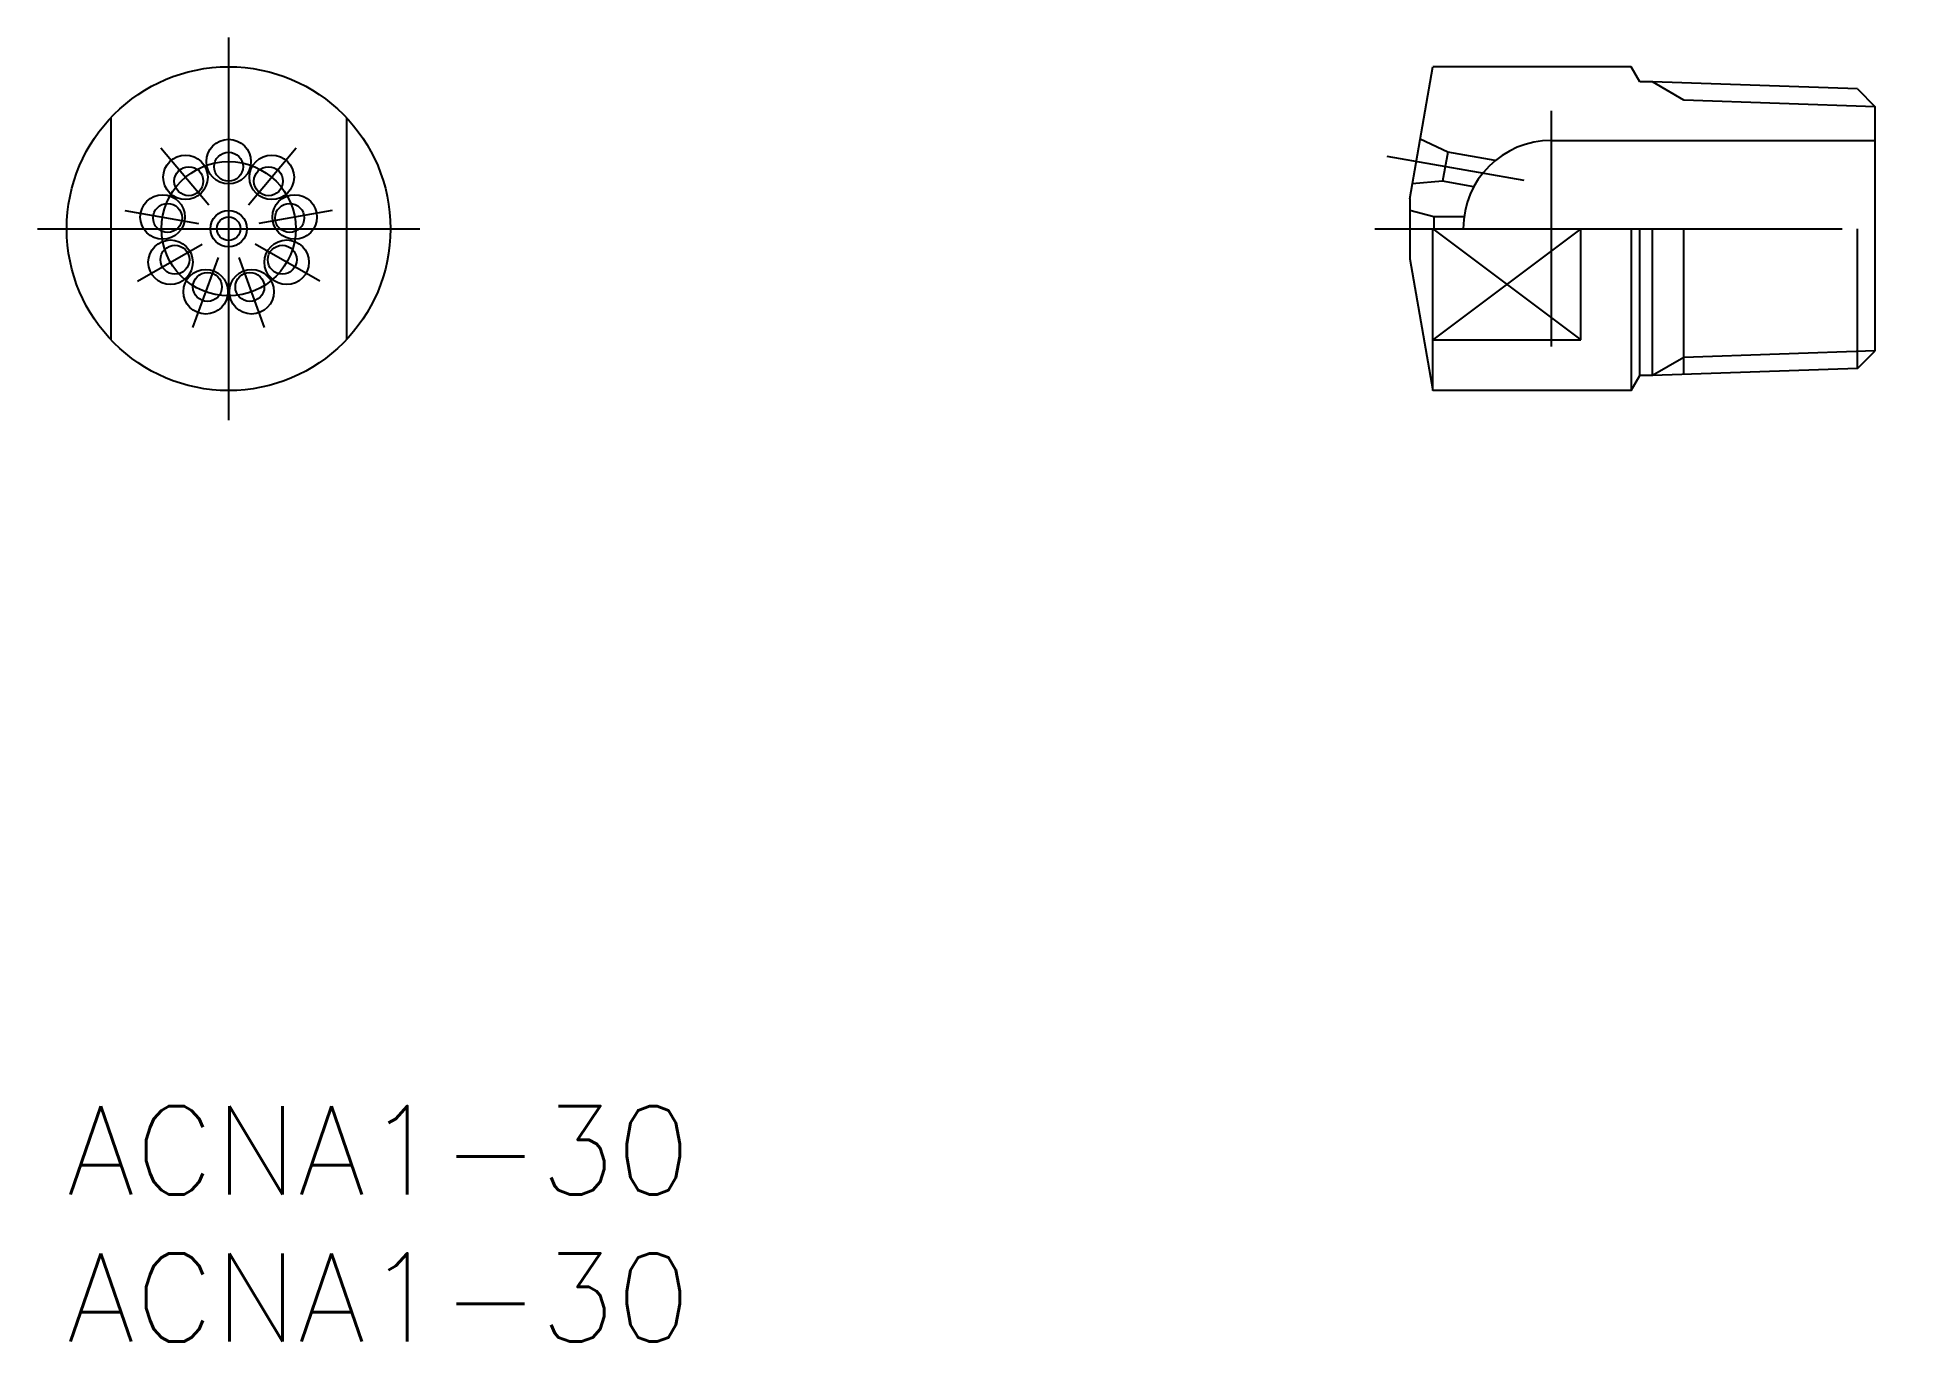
# Model space of a CAD drawing. Extents: x -1 to 62.5, y -8 to 36.3.
import ezdxf

# ---------------------------------------------------------------- set-up
doc = ezdxf.new("R2010")
doc.units = 0
doc.header["$LTSCALE"] = 0.5
doc.linetypes.add('CENTER', pattern=[50.8, 31.75, -6.35, 6.35, -6.35])
doc.layers.get('0').update_dxf_attribs({"linetype": 'CONTINUOUS'})
doc.layers.add('CENTER', color=1, linetype='CENTER')
doc.styles.get("Standard").update_dxf_attribs({"font": 'txt.shx', "height": 3, "bigfont": 'bigfont.shx'})

# ---------------------------------------------------------------- blocks, each defined once
blk = doc.blocks.new('*U17')
at = {"color": 7, "linetype": 'CONTINUOUS'}
blk.add_text('ACNA1-30', height=3, dxfattribs=at).set_placement((0, -3))
blk = doc.blocks.new('*U18')
at = {"color": 7, "linetype": 'CONTINUOUS'}
blk.add_text('ACNA1-30', height=3, dxfattribs=at).set_placement((0, -8))

msp = doc.modelspace()

# ---------------------------------------------------------------- linework, layer by layer
at = {"color": 7, "linetype": 'CONTINUOUS'}
for p, q in [((45.633, 30.828), (46.423, 35.309)), ((53.882, 34.798), (53.453, 34.798)), ((60.851, 34.555), (53.882, 34.798)), ((60.851, 34.555), (61.453, 33.953)), ((61.453, 25.664), (61.453, 33.953)), ((46.927, 32.407), (45.988, 32.845)), ((46.927, 32.407), (46.753, 31.423)), ((48.543, 32.122), (46.927, 32.407)), ((50.453, 32.809), (61.453, 32.809)), ((46.753, 31.423), (45.722, 31.332)), ((47.814, 31.235), (46.753, 31.423)), ((45.633, 30.828), (45.633, 28.789)), ((46.453, 30.209), (45.633, 30.428)), ((47.48, 30.209), (46.453, 30.209)), ((46.453, 30.209), (46.453, 29.809)), ((53.453, 24.819), (53.453, 29.809)), ((53.882, 24.819), (53.882, 29.809)), ((54.953, 24.856), (54.953, 29.809)), ((60.851, 25.062), (60.851, 29.809)), ((45.633, 28.789), (46.423, 24.309)), ((60.851, 25.062), (61.453, 25.664)), ((53.882, 24.819), (53.453, 24.819)), ((60.851, 25.062), (53.882, 24.819))]:
    msp.add_line(p, q, dxfattribs=at)
at = {"color": 0, "linetype": 'BYBLOCK'}
for p, q in [((53.159, 35.309), (46.423, 35.309)), ((53.453, 34.798), (53.159, 35.309)), ((61.453, 25.664), (61.453, 33.953)), ((1.5, 33.584), (1.5, 26.034)), ((9.5, 33.584), (9.5, 26.034)), ((46.423, 24.309), (46.423, 29.809)), ((51.453, 26.034), (51.453, 29.809)), ((53.159, 29.809), (53.159, 24.309)), ((46.423, 26.034), (51.453, 26.034)), ((53.159, 24.309), (53.453, 24.819)), ((53.159, 24.309), (46.423, 24.309))]:
    msp.add_line(p, q, dxfattribs=at)
at = {"color": 3, "linetype": 'CONTINUOUS'}
for p, q in [((54.953, 34.18), (53.882, 34.798)), ((61.453, 33.953), (54.953, 34.18)), ((46.423, 29.809), (51.453, 26.034)), ((51.453, 29.809), (46.423, 26.034)), ((54.953, 25.437), (53.882, 24.819)), ((61.453, 25.664), (54.953, 25.437))]:
    msp.add_line(p, q, dxfattribs=at)
at = {"color": 7, "linetype": 'CONTINUOUS'}
for centre, radius in [((5.5, 29.809), 5.5), ((5.5, 32.089), 0.756), ((5.5, 31.915), 0.492), ((4.034, 31.555), 0.756), ((4.146, 31.422), 0.492), ((6.966, 31.555), 0.756), ((6.854, 31.422), 0.492), ((3.255, 30.205), 0.756), ((3.426, 30.174), 0.492), ((7.745, 30.205), 0.756), ((7.574, 30.174), 0.492), ((5.5, 29.809), 0.62), ((5.5, 29.809), 0.4), ((3.525, 28.669), 0.756), ((3.676, 28.755), 0.492), ((7.475, 28.669), 0.756), ((7.324, 28.755), 0.492), ((4.72, 27.666), 0.756), ((4.78, 27.829), 0.492), ((6.28, 27.666), 0.756), ((6.22, 27.829), 0.492)]:
    msp.add_circle(centre, radius, dxfattribs=at)
msp.add_arc((50.453, 29.809), 3, 90, 180, dxfattribs=at)
at = {"layer": 'CENTER', "color": 1, "linetype": 'CENTER'}
for p, q in [((5.5, 36.309), (5.5, 23.309)), ((50.453, 25.809), (50.453, 33.809)), ((4.829, 30.608), (3.201, 32.548)), ((7.799, 32.548), (6.171, 30.608)), ((49.521, 31.442), (44.87, 32.262)), ((1.978, 30.43), (4.472, 29.99)), ((9.022, 30.43), (6.528, 29.99)), ((-1, 29.809), (12, 29.809)), ((2.403, 28.021), (4.596, 29.287)), ((8.597, 28.021), (6.404, 29.287)), ((44.453, 29.809), (62.453, 29.809)), ((5.143, 28.828), (4.277, 26.448)), ((6.723, 26.448), (5.857, 28.828))]:
    msp.add_line(p, q, dxfattribs=at)
msp.add_circle((5.5, 29.809), 2.28, dxfattribs=at)

# ---------------------------------------------------------------- block references
at = {"color": 7, "linetype": 'CONTINUOUS'}
for name in ['*U17', '*U18']:
    msp.add_blockref(name, (0, 0), dxfattribs=at)

doc.saveas('drawing.dxf')
